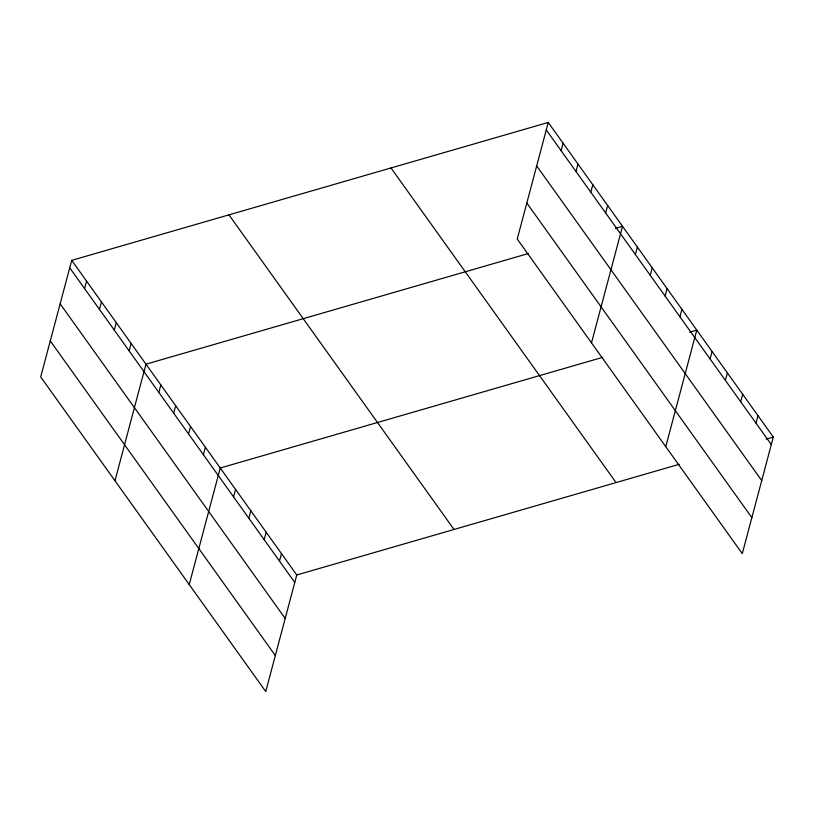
<?xml version="1.0" encoding="UTF-8"?>
<svg xmlns="http://www.w3.org/2000/svg" width="814" height="814" viewBox="0 0 814 814"><rect width="100%" height="100%" fill="white"/><g stroke="black" fill="none" stroke-linecap="round" stroke-linejoin="round"><path stroke-width="1.22" d="M71.713 260.358L40.7 376.923L265.751 691.544L296.764 574.979L71.713 260.358L548.249 122.456L773.3 437.077L742.287 553.642L517.236 239.021L548.249 122.456M84.575 288.604L86.569 281.125M99.43 309.371L101.424 301.892M114.286 330.138L116.28 322.659M129.141 350.895L131.125 343.416M114.967 480.748L145.981 364.184L528.398 253.52M158.842 392.429L160.836 384.951M173.697 413.197L175.692 405.718M188.553 433.964L190.547 426.485M203.408 454.721L205.393 447.242M189.235 584.574L220.248 468.009L602.665 357.346M233.567 496.886L235.551 489.407M248.87 518.274L250.854 510.795M264.174 539.672L266.158 532.193M279.477 561.07L281.461 553.591M561.111 150.702L563.105 143.223M575.966 171.469L577.95 163.98M590.822 192.226L592.806 184.747M605.667 212.993L607.661 205.515M591.503 342.847L622.517 226.282L615.364 228.347M635.378 254.528L637.372 247.049M650.233 275.285L652.218 267.806M665.089 296.052L667.073 288.573M679.934 316.819L681.929 309.34M665.771 446.672L696.784 330.108L689.631 332.173M710.093 358.974L712.087 351.495M725.396 380.372L727.39 372.893M740.699 401.77L742.694 394.291M756.003 423.158L757.997 415.679M296.764 574.979L679.181 464.316M766.147 439.143L773.3 437.077M546.255 129.935L771.306 444.556M536.68 165.934L761.731 480.555M526.811 203.022L751.861 517.643M390.995 167.959L616.045 482.58M228.968 214.855L454.019 529.476M69.729 267.837L294.78 582.458M60.144 303.836L285.195 618.457M50.275 340.924L275.336 655.545"/></g></svg>
